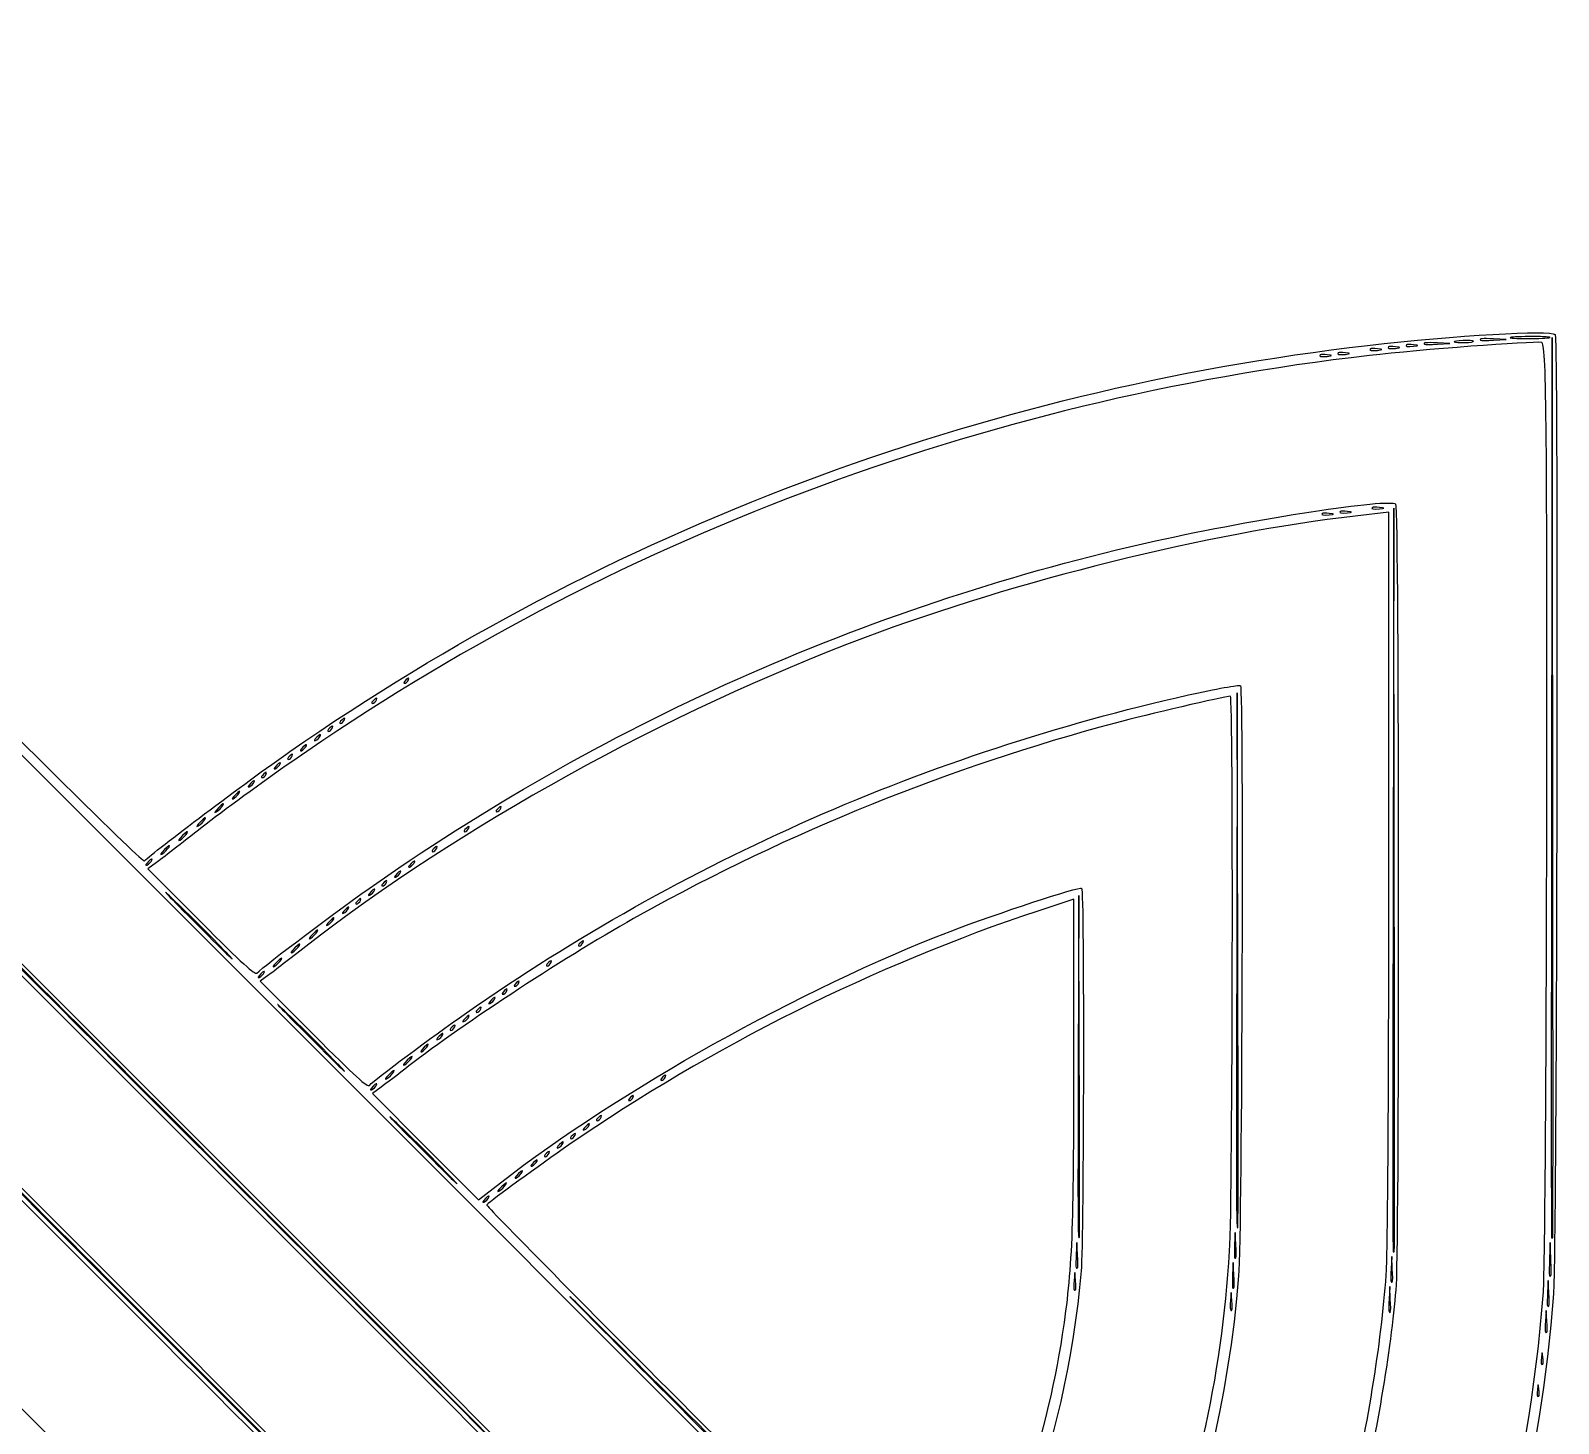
# Model space of a CAD drawing. Extents: x -1096.9 to -1063.6, y 947.9 to 977.9.
# Drawn here: x -1089.2 to -1080.65, y 970.01 to 977.8 of the extents above; entities that cross this region are included whole.
import ezdxf

# ---------------------------------------------------------------- set-up
doc = ezdxf.new("R2010")
doc.units = 0
doc.layers.add('Image', color=7, linetype='CONTINUOUS')

msp = doc.modelspace()

# ---------------------------------------------------------------- linework, layer by layer
at = {"layer": 'Image', "color": 7}
for points in [[(-1084.180876, 968.470951), (-1084.101607, 968.599372), (-1088.702685, 973.20046), (-1093.303762, 977.801549), (-1093.856477, 977.248355)], [(-1093.598376, 976.31659), (-1093.292544, 976.622653), (-1088.93573, 972.265854), (-1084.578942, 967.909056), (-1084.548647, 967.951749)], [(-1084.668635, 967.813496), (-1084.616777, 967.879523), (-1088.954647, 972.217406), (-1093.292544, 976.555292), (-1093.570304, 976.277297)], [(-1080.680941, 973.565995), (-1080.683852, 976.083754), (-1080.686762, 973.565995)], [(-1081.325757, 976.04657), (-1081.256278, 976.050089), (-1081.325757, 976.053608)], [(-1081.011379, 976.069025), (-1080.941926, 976.072544), (-1081.011379, 976.076063)], [(-1081.598225, 973.110094), (-1081.598225, 975.106452), (-1081.78682, 975.084783)], [(-1081.567904, 973.049521), (-1081.570814, 975.129402), (-1081.573725, 973.049521)], [(-1087.084652, 974.169502), (-1087.084916, 974.169502)], [(-1087.264304, 974.057226), (-1087.264568, 974.057226)], [(-1082.443648, 972.600428), (-1082.446559, 974.096469), (-1082.449469, 972.600428)], [(-1093.199199, 973.976496), (-1093.169036, 974.006656), (-1089.550251, 970.387876), (-1085.931492, 966.769096), (-1085.808857, 966.842954)], [(-1087.443929, 973.94495), (-1087.444194, 973.94495)], [(-1087.511292, 973.90004), (-1087.511557, 973.900042)], [(-1087.803234, 973.69888), (-1087.802995, 973.698885)], [(-1087.735844, 973.742867), (-1087.736109, 973.742867)], [(-1087.881815, 973.641806), (-1087.882079, 973.641806)], [(-1088.122797, 973.468412), (-1088.122691, 973.468406)], [(-1086.568185, 973.450939), (-1086.56845, 973.450939)], [(-1088.223842, 973.389793), (-1088.223736, 973.389815)], [(-1088.324939, 973.311225), (-1088.324807, 973.31122)], [(-1086.747837, 973.338663), (-1086.748102, 973.338663)], [(-1088.425983, 973.232607), (-1088.425851, 973.232628)], [(-1086.927463, 973.226381), (-1086.927727, 973.226381)], [(-1088.496706, 973.145977), (-1088.545337, 973.110407), (-1088.246834, 972.811891)], [(-1087.050997, 973.148718), (-1087.050759, 973.148724)], [(-1087.208159, 973.035524), (-1087.208424, 973.035524)], [(-1087.354103, 972.934477), (-1087.354368, 972.934477)], [(-1083.361144, 972.044736), (-1083.361144, 972.941637), (-1083.56228, 972.874814)], [(-1083.330611, 972.005385), (-1083.333521, 972.962486), (-1083.336432, 972.005385)], [(-1087.595139, 972.761051), (-1087.595006, 972.761072)], [(-1087.696183, 972.682483), (-1087.696051, 972.682478)], [(-1086.107863, 972.698691), (-1086.108127, 972.698694)], [(-1087.797227, 972.603865), (-1087.797095, 972.603886)], [(-1086.287489, 972.58641), (-1086.287753, 972.586413)], [(-1087.867025, 972.51729), (-1087.915629, 972.481672), (-1087.617099, 972.183156)], [(-1086.534504, 972.429237), (-1086.534768, 972.429237)], [(-1086.467114, 972.474153), (-1086.467379, 972.474153)], [(-1086.680448, 972.328195), (-1086.680712, 972.328195)], [(-1086.601893, 972.385282), (-1086.601655, 972.385258)], [(-1086.826418, 972.227135), (-1086.826683, 972.227135)], [(-1086.977416, 972.120854), (-1086.977654, 972.120846)], [(-1087.067454, 972.05374), (-1087.067321, 972.053735)], [(-1087.168498, 971.975122), (-1087.168366, 971.975143)], [(-1085.647541, 971.946441), (-1085.647805, 971.946441)], [(-1087.239301, 971.888648), (-1087.287799, 971.85294), (-1086.990672, 971.55581), (-1086.693545, 971.258678), (-1086.570408, 971.354476)], [(-1085.827166, 971.834181), (-1085.827431, 971.834184)], [(-1086.006792, 971.721908), (-1086.007057, 971.721908)], [(-1086.152763, 971.620847), (-1086.153027, 971.620847)], [(-1086.366123, 971.47584), (-1086.365885, 971.475819)], [(-1086.298733, 971.5198), (-1086.298998, 971.5198)], [(-1089.252198, 971.324816), (-1085.211825, 967.284462), (-1085.145811, 967.336325)], [(-1086.539742, 971.346379), (-1086.53961, 971.3464)], [(-1082.454205, 971.006792), (-1082.457645, 971.076258), (-1082.461084, 971.006792)], [(-1080.686762, 971.04541), (-1080.681206, 971.04541), (-1080.680941, 971.04541)], [(-1083.341194, 970.950653), (-1083.344634, 971.020119), (-1083.348074, 970.950653)], [(-1081.573725, 970.966811), (-1081.568169, 970.966811), (-1081.567904, 970.966811)], [(-1080.691657, 970.928031), (-1080.695096, 971.02013), (-1080.698536, 970.928031)], [(-1083.34093, 970.877675), (-1083.341194, 970.877675)], [(-1082.465424, 970.838377), (-1082.468863, 970.907843), (-1082.472303, 970.838377)], [(-1082.453941, 970.933812), (-1082.454205, 970.933812)], [(-1081.578461, 970.872061), (-1081.5819, 970.941527), (-1081.58534, 970.872061)], [(-1083.352042, 970.805055), (-1083.356011, 970.851706), (-1083.35998, 970.805055)], [(-1081.578196, 970.799081), (-1081.578461, 970.799081)], [(-1080.702716, 970.73734), (-1080.706156, 970.806807), (-1080.709596, 970.73734)], [(-1080.691921, 970.832598), (-1080.691657, 970.832598)], [(-1083.352307, 970.75453), (-1083.352042, 970.75453)], [(-1082.476298, 970.692779), (-1082.480267, 970.73943), (-1082.484235, 970.692779)], [(-1082.465159, 970.765399), (-1082.465424, 970.765399)], [(-1081.589679, 970.703648), (-1081.593119, 970.773112), (-1081.596558, 970.703648)], [(-1082.476562, 970.642257), (-1082.476298, 970.642257)], [(-1081.589415, 970.630668), (-1081.589679, 970.630668)], [(-1080.713802, 970.580299), (-1080.717507, 970.638394), (-1080.721211, 970.580299)]]:
    msp.add_lwpolyline(points, dxfattribs=at)
for points in [[(-1081.661857, 976.012171)], [(-1081.560813, 976.02339)], [(-1081.459769, 976.034616)], [(-1081.325757, 976.04657)], [(-1081.172087, 976.055698)], [(-1081.011379, 976.069025)], [(-1080.801565, 976.078153)], [(-1081.942554, 975.97849)], [(-1081.841483, 975.989716)], [(-1081.931309, 975.091511)], [(-1081.830265, 975.10274)], [(-1081.650639, 975.125196)], [(-1087.657025, 973.799948)], [(-1087.578444, 973.856085)], [(-1088.033077, 973.535531)], [(-1087.94894, 973.597862)], [(-1088.521815, 973.159955)], [(-1087.129366, 973.092619)], [(-1087.275284, 972.99158)], [(-1087.421255, 972.890517)], [(-1087.505419, 972.828192)], [(-1088.104779, 972.641835)], [(-1087.893086, 972.531213)], [(-1086.747599, 972.284229)], [(-1086.893596, 972.183153)], [(-1087.476023, 972.013092)], [(-1087.26433, 971.90247)], [(-1086.073943, 971.677947)], [(-1086.219914, 971.576892)], [(-1086.847294, 971.38435)], [(-1086.449996, 971.41352)], [(-1086.635627, 971.273727)], [(-1083.330611, 971.045432)], [(-1082.443648, 971.10155)], [(-1080.702716, 970.66436)], [(-1080.713802, 970.518546)], [(-1080.735657, 970.339478)], [(-1080.75812, 970.159837)], [(-1086.757203, 970.059261)]]:
    msp.add_lwpolyline(points, close=True, dxfattribs=at)
for points in [[(-1081.717261, 976.03932), (-1081.221141, 976.096283), (-1080.693562, 976.127151), (-1080.667156, 976.100762)], [(-1080.81281, 976.089372), (-1080.874087, 976.088842), (-1080.921712, 976.086011), (-1080.918616, 976.082916)], [(-1080.918616, 976.082916), (-1080.915441, 976.07982), (-1080.862869, 976.077677), (-1080.801565, 976.078153)], [(-1080.695758, 976.084609), (-1080.698933, 976.087705), (-1080.751506, 976.089848), (-1080.81281, 976.089372)], [(-1080.801565, 976.078153), (-1080.740287, 976.078682), (-1080.692662, 976.081513), (-1080.695758, 976.084609)], [(-1080.667156, 976.100762), (-1080.648636, 976.082268), (-1080.657631, 970.98889), (-1080.676681, 970.732297)], [(-1087.749682, 973.766534), (-1085.967052, 975.00775), (-1083.891739, 975.789649), (-1081.717261, 976.03932)], [(-1081.8808, 975.998209), (-1081.890061, 975.988975), (-1081.874979, 975.985695), (-1081.841483, 975.989716)], [(-1081.841483, 975.998209), (-1081.860798, 976.000591), (-1081.878472, 976.000591), (-1081.8808, 975.998209)], [(-1081.841483, 975.989716), (-1081.809733, 975.993553), (-1081.809733, 975.994346), (-1081.841483, 975.998209)], [(-1081.701148, 976.020665), (-1081.710409, 976.011431), (-1081.695327, 976.00815), (-1081.661857, 976.012171)], [(-1080.741981, 976.056526), (-1080.805639, 976.062823), (-1081.417832, 976.016235), (-1081.706255, 975.983155)], [(-1081.661857, 976.020665), (-1081.681172, 976.023046), (-1081.69882, 976.023046), (-1081.701148, 976.020665)], [(-1081.661857, 976.012171), (-1081.630081, 976.016008), (-1081.630081, 976.016802), (-1081.661857, 976.020665)], [(-1081.600104, 976.031856), (-1081.609364, 976.022623), (-1081.594283, 976.019342), (-1081.560813, 976.02339)], [(-1081.560813, 976.031856), (-1081.580128, 976.034238), (-1081.597775, 976.034238), (-1081.600104, 976.031856)], [(-1081.560813, 976.02339), (-1081.529037, 976.027226), (-1081.529037, 976.02802), (-1081.560813, 976.031856)], [(-1081.499059, 976.043109), (-1081.50832, 976.033875), (-1081.493239, 976.030594), (-1081.459769, 976.034616)], [(-1081.459769, 976.043109), (-1081.479083, 976.04549), (-1081.496731, 976.04549), (-1081.499059, 976.043109)], [(-1081.459769, 976.034616), (-1081.427992, 976.038453), (-1081.427992, 976.039246), (-1081.459769, 976.043109)], [(-1081.325757, 976.053608), (-1081.390501, 976.056889), (-1081.407408, 976.055195), (-1081.398729, 976.04657)], [(-1081.398729, 976.04657), (-1081.396084, 976.044718), (-1081.363963, 976.044718), (-1081.325757, 976.04657)], [(-1081.183306, 976.066916), (-1081.213256, 976.065858), (-1081.235217, 976.062683), (-1081.232121, 976.059614)], [(-1081.232121, 976.059614), (-1081.228946, 976.056518), (-1081.202012, 976.054772), (-1081.172087, 976.055698)], [(-1081.123245, 976.063001), (-1081.12642, 976.066096), (-1081.153355, 976.067842), (-1081.183306, 976.066916)], [(-1081.172087, 976.055698), (-1081.142136, 976.056756), (-1081.120176, 976.059931), (-1081.123245, 976.063001)], [(-1081.011379, 976.076063), (-1081.076123, 976.079344), (-1081.09303, 976.077651), (-1081.084351, 976.069025)], [(-1081.084351, 976.069025), (-1081.081706, 976.067173), (-1081.049585, 976.067173), (-1081.011379, 976.069025)], [(-1080.713961, 973.513534), (-1080.711315, 975.637789), (-1080.716872, 976.054036), (-1080.741981, 976.056526)], [(-1081.706255, 975.983155), (-1083.879833, 975.733854), (-1085.956892, 974.951298), (-1087.738702, 973.710371)], [(-1081.981845, 975.986957), (-1081.991105, 975.977723), (-1081.976024, 975.974442), (-1081.942554, 975.97849)], [(-1081.942554, 975.986957), (-1081.961869, 975.989338), (-1081.979516, 975.989338), (-1081.981845, 975.986957)], [(-1081.942554, 975.97849), (-1081.910777, 975.982326), (-1081.910777, 975.98312), (-1081.942554, 975.986957)], [(-1091.10227, 974.404322), (-1092.30078, 975.599686), (-1091.326108, 974.622432), (-1088.936338, 972.232649)], [(-1090.940186, 975.505513), (-1089.153111, 973.718432), (-1088.573594, 973.145292), (-1088.563752, 973.155153)], [(-1090.940504, 975.471744), (-1089.646797, 974.178051), (-1089.116255, 973.650122), (-1089.761494, 974.298568)], [(-1082.903283, 974.945887), (-1082.338926, 975.071358), (-1081.593621, 975.185648), (-1081.559887, 975.151889)], [(-1081.559887, 975.151889), (-1081.541631, 975.13366), (-1081.539779, 971.062418), (-1081.557241, 970.782309)], [(-1081.78682, 975.084783), (-1082.600255, 974.991401), (-1083.688936, 974.721687), (-1084.528803, 974.405494)], [(-1081.9706, 975.100005), (-1081.97986, 975.090771), (-1081.964779, 975.08749), (-1081.931309, 975.091511)], [(-1081.931309, 975.100005), (-1081.950624, 975.102386), (-1081.968271, 975.102386), (-1081.9706, 975.100005)], [(-1081.931309, 975.091511), (-1081.899533, 975.095348), (-1081.899533, 975.096142), (-1081.931309, 975.100005)], [(-1081.869555, 975.111207), (-1081.878816, 975.101973), (-1081.863735, 975.098692), (-1081.830265, 975.10274)], [(-1081.830265, 975.111207), (-1081.849579, 975.113588), (-1081.867227, 975.113588), (-1081.869555, 975.111207)], [(-1081.830265, 975.10274), (-1081.798488, 975.106577), (-1081.798488, 975.107371), (-1081.830265, 975.111207)], [(-1081.68993, 975.133662), (-1081.69919, 975.124428), (-1081.684109, 975.121147), (-1081.650639, 975.125196)], [(-1081.650639, 975.133662), (-1081.669954, 975.136043), (-1081.687601, 975.136043), (-1081.68993, 975.133662)], [(-1081.650639, 975.125196), (-1081.618863, 975.129032), (-1081.618863, 975.129826), (-1081.650639, 975.133662)], [(-1087.262875, 973.030971), (-1085.944721, 973.94989), (-1084.470463, 974.597447), (-1082.903283, 974.945887)], [(-1086.757203, 970.059261), (-1087.94849, 971.25368), (-1089.903761, 973.208959), (-1091.10227, 974.404322)], [(-1084.528803, 974.405494), (-1085.643916, 973.985685), (-1086.798029, 973.348312), (-1087.660703, 972.67586)], [(-1087.09841, 974.169502), (-1087.110845, 974.158151), (-1087.114814, 974.148865), (-1087.107141, 974.148865)], [(-1087.107141, 974.148865), (-1087.099733, 974.148865), (-1087.089679, 974.158151), (-1087.084652, 974.169502)], [(-1087.084916, 974.169502), (-1087.079625, 974.182043), (-1087.084916, 974.182043), (-1087.09841, 974.169502)], [(-1082.719741, 974.083809), (-1082.56615, 974.118414), (-1082.435288, 974.141649), (-1082.428938, 974.135442)], [(-1082.428938, 974.135442), (-1082.410946, 974.117794), (-1082.419942, 971.066114), (-1082.438727, 970.833376)], [(-1087.278062, 974.057226), (-1087.290497, 974.045875), (-1087.294466, 974.036589), (-1087.286793, 974.036589)], [(-1087.286793, 974.036589), (-1087.279385, 974.036589), (-1087.269331, 974.045875), (-1087.264304, 974.057226)], [(-1087.264568, 974.057226), (-1087.259277, 974.069767), (-1087.264568, 974.069767), (-1087.278062, 974.057226)], [(-1086.761701, 972.30456), (-1085.540729, 973.156158), (-1084.181538, 973.754469), (-1082.719741, 974.083809)], [(-1082.484394, 974.077014), (-1082.521886, 974.074051), (-1082.955908, 973.972649), (-1083.129713, 973.926244)], [(-1082.489157, 970.972632), (-1082.471959, 971.259525), (-1082.467725, 974.078329), (-1082.484394, 974.077014)], [(-1087.457688, 973.94495), (-1087.470123, 973.9336), (-1087.474092, 973.924313), (-1087.466419, 973.924313)], [(-1087.466419, 973.924313), (-1087.459011, 973.924313), (-1087.448956, 973.9336), (-1087.443929, 973.94495)], [(-1087.444194, 973.94495), (-1087.438902, 973.957491), (-1087.444194, 973.957491), (-1087.457688, 973.94495)], [(-1087.57847, 973.856061), (-1087.573972, 973.866882), (-1087.582703, 973.863125), (-1087.598049, 973.8477)], [(-1087.525051, 973.90004), (-1087.537486, 973.888689), (-1087.541455, 973.879402), (-1087.533782, 973.879402)], [(-1087.533782, 973.879402), (-1087.526374, 973.879402), (-1087.516319, 973.888689), (-1087.511292, 973.90004)], [(-1087.511557, 973.900042), (-1087.506265, 973.912584), (-1087.511557, 973.912584), (-1087.525051, 973.90004)], [(-1083.129713, 973.926244), (-1084.057633, 973.678457), (-1084.955444, 973.316157), (-1085.78822, 972.85343)], [(-1087.67663, 973.791563), (-1087.691976, 973.776112), (-1087.695945, 973.767248), (-1087.685097, 973.771878)], [(-1087.685097, 973.771878), (-1087.674249, 973.776482), (-1087.661549, 973.789103), (-1087.657025, 973.799948)], [(-1087.657051, 973.799924), (-1087.652553, 973.810746), (-1087.661285, 973.806988), (-1087.67663, 973.791563)], [(-1087.598049, 973.8477), (-1087.613395, 973.832248), (-1087.617364, 973.823385), (-1087.606516, 973.828015)], [(-1087.606516, 973.828015), (-1087.595668, 973.832619), (-1087.582968, 973.845239), (-1087.578444, 973.856085)], [(-1088.563752, 973.155153), (-1088.511047, 973.207839), (-1087.989236, 973.599738), (-1087.749682, 973.766534)], [(-1087.738702, 973.710371), (-1087.899886, 973.598113), (-1088.125443, 973.433206), (-1088.239928, 973.343909)], [(-1087.822839, 973.690524), (-1087.838185, 973.675072), (-1087.842154, 973.666209), (-1087.831306, 973.670813)], [(-1087.831306, 973.670813), (-1087.820458, 973.675416), (-1087.807758, 973.688037), (-1087.803234, 973.69888)], [(-1087.802995, 973.698885), (-1087.798498, 973.709733), (-1087.807229, 973.705949), (-1087.822839, 973.690524)], [(-1087.749603, 973.742867), (-1087.762038, 973.731516), (-1087.766007, 973.722229), (-1087.758334, 973.722229)], [(-1087.758334, 973.722229), (-1087.750925, 973.722229), (-1087.740871, 973.731516), (-1087.735844, 973.742867)], [(-1087.736109, 973.742867), (-1087.730817, 973.755408), (-1087.736109, 973.755408), (-1087.749603, 973.742867)], [(-1087.948966, 973.597838), (-1087.944468, 973.608659), (-1087.953199, 973.604902), (-1087.968545, 973.589477)], [(-1087.895573, 973.641806), (-1087.908009, 973.630456), (-1087.911977, 973.621169), (-1087.904304, 973.621169)], [(-1087.904304, 973.621169), (-1087.896896, 973.621169), (-1087.886842, 973.630456), (-1087.881815, 973.641806)], [(-1087.882079, 973.641806), (-1087.876788, 973.654348), (-1087.882079, 973.654348), (-1087.895573, 973.641806)], [(-1088.052365, 973.527295), (-1088.071151, 973.508986), (-1088.077765, 973.497733), (-1088.067182, 973.502265)], [(-1088.067182, 973.502265), (-1088.056599, 973.50679), (-1088.041253, 973.521765), (-1088.033077, 973.535531)], [(-1088.033051, 973.535523), (-1088.024849, 973.549282), (-1088.033051, 973.545577), (-1088.052365, 973.527295)], [(-1087.968545, 973.589477), (-1087.983891, 973.574025), (-1087.98786, 973.565162), (-1087.977012, 973.569792)], [(-1087.977012, 973.569792), (-1087.966164, 973.574396), (-1087.953464, 973.587043), (-1087.94894, 973.597862)], [(-1080.686762, 973.565995), (-1080.689408, 972.181227), (-1080.689408, 971.046964), (-1080.686762, 971.04541)], [(-1080.680941, 971.04541), (-1080.678295, 971.046998), (-1080.678295, 972.181227), (-1080.680941, 973.565995)], [(-1088.147562, 973.453907), (-1088.169258, 973.432291), (-1088.175714, 973.421141), (-1088.162114, 973.429116)], [(-1088.162114, 973.429116), (-1088.148356, 973.437106), (-1088.130788, 973.45478), (-1088.122797, 973.468412)], [(-1088.122691, 973.468406), (-1088.114754, 973.482032), (-1088.125866, 973.475497), (-1088.147562, 973.453907)], [(-1086.581943, 973.450939), (-1086.594379, 973.439588), (-1086.598347, 973.430301), (-1086.590675, 973.430301)], [(-1086.590675, 973.430301), (-1086.583266, 973.430301), (-1086.573212, 973.439588), (-1086.568185, 973.450939)], [(-1086.56845, 973.450939), (-1086.563158, 973.46348), (-1086.56845, 973.46348), (-1086.581943, 973.450939)], [(-1080.733011, 970.743529), (-1080.723751, 970.870023), (-1080.71502, 972.116526), (-1080.713961, 973.513534)], [(-1088.248607, 973.375289), (-1088.270302, 973.353673), (-1088.276758, 973.342526), (-1088.263159, 973.350498)], [(-1088.263159, 973.350498), (-1088.2494, 973.358488), (-1088.231832, 973.376162), (-1088.223842, 973.389793)], [(-1088.223736, 973.389815), (-1088.215798, 973.403441), (-1088.226911, 973.396905), (-1088.248607, 973.375289)], [(-1086.748102, 973.338663), (-1086.74281, 973.351204), (-1086.748102, 973.351204), (-1086.761595, 973.338663)], [(-1087.236231, 969.280767), (-1088.345127, 970.392829), (-1090.158951, 972.20664), (-1091.26692, 973.311458)], [(-1088.239928, 973.343909), (-1088.354414, 973.254613), (-1088.469957, 973.165543), (-1088.496706, 973.145977)], [(-1088.349677, 973.296721), (-1088.371373, 973.275105), (-1088.377829, 973.263955), (-1088.36423, 973.27193)], [(-1088.36423, 973.27193), (-1088.350471, 973.27992), (-1088.332903, 973.297594), (-1088.324939, 973.311225)], [(-1088.324807, 973.31122), (-1088.316869, 973.324846), (-1088.327982, 973.318311), (-1088.349677, 973.296721)], [(-1086.761595, 973.338663), (-1086.774031, 973.327312), (-1086.778, 973.318025), (-1086.770327, 973.318025)], [(-1086.770327, 973.318025), (-1086.762918, 973.318025), (-1086.752864, 973.327312), (-1086.747837, 973.338663)], [(-1088.450722, 973.218103), (-1088.472418, 973.196486), (-1088.478874, 973.185339), (-1088.465274, 973.193311)], [(-1088.465274, 973.193311), (-1088.451516, 973.201302), (-1088.433947, 973.218976), (-1088.425983, 973.232607)], [(-1088.425851, 973.232628), (-1088.417914, 973.246254), (-1088.429026, 973.239719), (-1088.450722, 973.218103)], [(-1086.941221, 973.226381), (-1086.953656, 973.215031), (-1086.957625, 973.205744), (-1086.949952, 973.205744)], [(-1086.949952, 973.205744), (-1086.942544, 973.205744), (-1086.93249, 973.215031), (-1086.927463, 973.226381)], [(-1086.927727, 973.226381), (-1086.922436, 973.238923), (-1086.927727, 973.238923), (-1086.941221, 973.226381)], [(-1088.541421, 973.151597), (-1088.556767, 973.136145), (-1088.560736, 973.127282), (-1088.549888, 973.131886)], [(-1088.549888, 973.131886), (-1088.53904, 973.136489), (-1088.52634, 973.14911), (-1088.521815, 973.159955)], [(-1088.521842, 973.159958), (-1088.517344, 973.170806), (-1088.526075, 973.167022), (-1088.541421, 973.151597)], [(-1087.157412, 973.064552), (-1087.146564, 973.069155), (-1087.133864, 973.081776), (-1087.129366, 973.092619)], [(-1087.129366, 973.092598), (-1087.124868, 973.103419), (-1087.1336, 973.099662), (-1087.148945, 973.084237)], [(-1087.070602, 973.140363), (-1087.085948, 973.124911), (-1087.089917, 973.116048), (-1087.079069, 973.120651)], [(-1087.079069, 973.120651), (-1087.068221, 973.125255), (-1087.055521, 973.137876), (-1087.050997, 973.148718)], [(-1087.050759, 973.148724), (-1087.046261, 973.159545), (-1087.054992, 973.155788), (-1087.070602, 973.140363)], [(-1081.61119, 970.869418), (-1081.603517, 971.003792), (-1081.597696, 972.012097), (-1081.598225, 973.110094)], [(-1088.407912, 972.944989), (-1088.495093, 973.028357), (-1088.429873, 972.96015), (-1088.263291, 972.793412)], [(-1087.934255, 972.527387), (-1087.888218, 972.573197), (-1087.477373, 972.881439), (-1087.262875, 973.030971)], [(-1087.221918, 973.035524), (-1087.234353, 973.024174), (-1087.238322, 973.014887), (-1087.230649, 973.014887)], [(-1087.230649, 973.014887), (-1087.22324, 973.014887), (-1087.213186, 973.024174), (-1087.208159, 973.035524)], [(-1087.208424, 973.035524), (-1087.203132, 973.048066), (-1087.208424, 973.048066), (-1087.221918, 973.035524)], [(-1087.148945, 973.084237), (-1087.164291, 973.068812), (-1087.16826, 973.059948), (-1087.157412, 973.064552)], [(-1084.052791, 972.760884), (-1083.791224, 972.861354), (-1083.328441, 973.013336), (-1083.317461, 973.002369)], [(-1081.573725, 973.049521), (-1081.576371, 971.905587), (-1081.576371, 970.968366), (-1081.573725, 970.966811)], [(-1081.567904, 970.966811), (-1081.565258, 970.968398), (-1081.565258, 971.905587), (-1081.567904, 973.049521)], [(-1088.104779, 972.641835), (-1088.184313, 972.725202), (-1088.320706, 972.861622), (-1088.407912, 972.944989)], [(-1087.367862, 972.934477), (-1087.380297, 972.923127), (-1087.384266, 972.91384), (-1087.376593, 972.91384)], [(-1087.376593, 972.91384), (-1087.369185, 972.91384), (-1087.35913, 972.923127), (-1087.354103, 972.934477)], [(-1087.354368, 972.934477), (-1087.349076, 972.947019), (-1087.354368, 972.947019), (-1087.367862, 972.934477)], [(-1087.29489, 972.983195), (-1087.310235, 972.967743), (-1087.314204, 972.95888), (-1087.303356, 972.96351)], [(-1087.303356, 972.96351), (-1087.292508, 972.968114), (-1087.279808, 972.980761), (-1087.275284, 972.99158)], [(-1087.27531, 972.991556), (-1087.270812, 973.002377), (-1087.279544, 972.99862), (-1087.29489, 972.983195)], [(-1083.317461, 973.002369), (-1083.302645, 972.987447), (-1083.30529, 971.037399), (-1083.320636, 970.861065)], [(-1087.505366, 972.828181), (-1087.497164, 972.841966), (-1087.505366, 972.838235), (-1087.52468, 972.819952)], [(-1087.44086, 972.882135), (-1087.456206, 972.866683), (-1087.460175, 972.85782), (-1087.449327, 972.86245)], [(-1087.449327, 972.86245), (-1087.438479, 972.867054), (-1087.425779, 972.879674), (-1087.421255, 972.890517)], [(-1087.421281, 972.890496), (-1087.416783, 972.901344), (-1087.425514, 972.89756), (-1087.44086, 972.882135)], [(-1085.78822, 972.85343), (-1086.178692, 972.636466), (-1086.781201, 972.243142), (-1087.083488, 972.007896)], [(-1083.56228, 972.874814), (-1084.477791, 972.570686), (-1085.390842, 972.115468), (-1086.187979, 971.565729)], [(-1088.263291, 972.793412), (-1088.096577, 972.626677), (-1088.025245, 972.558467), (-1088.104779, 972.641835)], [(-1088.246834, 972.811891), (-1088.015509, 972.580573), (-1087.945156, 972.516528), (-1087.934255, 972.527387)], [(-1087.634429, 972.721755), (-1087.620936, 972.729745), (-1087.603129, 972.74742), (-1087.595139, 972.761051)], [(-1087.595006, 972.761072), (-1087.587069, 972.774698), (-1087.598181, 972.768163), (-1087.619877, 972.746546)], [(-1087.52468, 972.819952), (-1087.543466, 972.801643), (-1087.55008, 972.790388), (-1087.539497, 972.794923)], [(-1087.539497, 972.794923), (-1087.528914, 972.799447), (-1087.513568, 972.814423), (-1087.505419, 972.828192)], [(-1086.570408, 971.354476), (-1085.906833, 971.870709), (-1084.886811, 972.440519), (-1084.052791, 972.760884)], [(-1087.660703, 972.67586), (-1087.747459, 972.608238), (-1087.840302, 972.53688), (-1087.867025, 972.51729)], [(-1087.720922, 972.667978), (-1087.742617, 972.646362), (-1087.749047, 972.635212), (-1087.735474, 972.643187)], [(-1087.735474, 972.643187), (-1087.72198, 972.651177), (-1087.704174, 972.668851), (-1087.696183, 972.682483)], [(-1087.696051, 972.682478), (-1087.688113, 972.696104), (-1087.699226, 972.689568), (-1087.720922, 972.667978)], [(-1087.619877, 972.746546), (-1087.641573, 972.72493), (-1087.648002, 972.71378), (-1087.634429, 972.721755)], [(-1086.121621, 972.698691), (-1086.134057, 972.687341), (-1086.138025, 972.678054), (-1086.130353, 972.678054)], [(-1086.130353, 972.678054), (-1086.122944, 972.678054), (-1086.11289, 972.687341), (-1086.107863, 972.698691)], [(-1086.108127, 972.698694), (-1086.102836, 972.711235), (-1086.108127, 972.711235), (-1086.121621, 972.698691)], [(-1087.821966, 972.58936), (-1087.843662, 972.567744), (-1087.850118, 972.556597), (-1087.836518, 972.564569)], [(-1087.836518, 972.564569), (-1087.82276, 972.572559), (-1087.805218, 972.590233), (-1087.797227, 972.603865)], [(-1087.797095, 972.603886), (-1087.789158, 972.617512), (-1087.80027, 972.610977), (-1087.821966, 972.58936)], [(-1086.301247, 972.58641), (-1086.313682, 972.575059), (-1086.317651, 972.565772), (-1086.309978, 972.565772)], [(-1086.309978, 972.565772), (-1086.30257, 972.565772), (-1086.292516, 972.575059), (-1086.287489, 972.58641)], [(-1086.287753, 972.586413), (-1086.282461, 972.598954), (-1086.287753, 972.598954), (-1086.301247, 972.58641)], [(-1082.449469, 972.600428), (-1082.452115, 971.209735), (-1082.452115, 971.093673), (-1082.443648, 971.10155)], [(-1082.443648, 971.10155), (-1082.441002, 971.103137), (-1082.441002, 971.777608), (-1082.443648, 972.600428)], [(-1087.912692, 972.522854), (-1087.928037, 972.507403), (-1087.932006, 972.498539), (-1087.921158, 972.503143)], [(-1087.921158, 972.503143), (-1087.91031, 972.507747), (-1087.89761, 972.520367), (-1087.893086, 972.531213)], [(-1087.893112, 972.531215), (-1087.888615, 972.542037), (-1087.897346, 972.53828), (-1087.912692, 972.522854)], [(-1086.548262, 972.429237), (-1086.560433, 972.417886), (-1086.564666, 972.408599), (-1086.556993, 972.408599)], [(-1086.556993, 972.408599), (-1086.549585, 972.408599), (-1086.539531, 972.417886), (-1086.534504, 972.429237)], [(-1086.534768, 972.429237), (-1086.529476, 972.441778), (-1086.534768, 972.441778), (-1086.548262, 972.429237)], [(-1086.480873, 972.474153), (-1086.493308, 972.462802), (-1086.497277, 972.453515), (-1086.489604, 972.453515)], [(-1086.489604, 972.453515), (-1086.482195, 972.453515), (-1086.472141, 972.462802), (-1086.467114, 972.474153)], [(-1086.467379, 972.474153), (-1086.462087, 972.486694), (-1086.467379, 972.486694), (-1086.480873, 972.474153)], [(-1087.779156, 972.316247), (-1087.866337, 972.399614), (-1087.801381, 972.331407), (-1087.634562, 972.164669)], [(-1086.694206, 972.328195), (-1086.706377, 972.316845), (-1086.71061, 972.307558), (-1086.702937, 972.307558)], [(-1086.702937, 972.307558), (-1086.695529, 972.307558), (-1086.685475, 972.316845), (-1086.680448, 972.328195)], [(-1086.680712, 972.328195), (-1086.675421, 972.340736), (-1086.680712, 972.340736), (-1086.694206, 972.328195)], [(-1086.621499, 972.376897), (-1086.636844, 972.361445), (-1086.640813, 972.352582), (-1086.629965, 972.357212)], [(-1086.629965, 972.357212), (-1086.619117, 972.361816), (-1086.606417, 972.374436), (-1086.601893, 972.385282)], [(-1086.601655, 972.385258), (-1086.597157, 972.396079), (-1086.605888, 972.392322), (-1086.621499, 972.376897)], [(-1087.476023, 972.013092), (-1087.555557, 972.096457), (-1087.691976, 972.232876), (-1087.779156, 972.316247)], [(-1087.304097, 971.899139), (-1087.264515, 971.938699), (-1086.961382, 972.165302), (-1086.761701, 972.30456)], [(-1086.826683, 972.227135), (-1086.821391, 972.239676), (-1086.826683, 972.239676), (-1086.840177, 972.227135)], [(-1086.767205, 972.275847), (-1086.78255, 972.260422), (-1086.786519, 972.251532), (-1086.775671, 972.256162)], [(-1086.775671, 972.256162), (-1086.764823, 972.260766), (-1086.752123, 972.273387), (-1086.747599, 972.284229)], [(-1086.747625, 972.284208), (-1086.743127, 972.295056), (-1086.751859, 972.291273), (-1086.767205, 972.275847)], [(-1088.936338, 972.232649), (-1086.546542, 969.842863), (-1085.565943, 968.864839), (-1086.757203, 970.059261)], [(-1087.634562, 972.164669), (-1087.467821, 971.997934), (-1087.39649, 971.929725), (-1087.476023, 972.013092)], [(-1087.617099, 972.183156), (-1087.380641, 971.946706), (-1087.31558, 971.887653), (-1087.304097, 971.899139)], [(-1086.913175, 972.174795), (-1086.928521, 972.159343), (-1086.93249, 972.15048), (-1086.921642, 972.155084)], [(-1086.921642, 972.155084), (-1086.910794, 972.159687), (-1086.898094, 972.172308), (-1086.893596, 972.183153)], [(-1086.893596, 972.183156), (-1086.889098, 972.193977), (-1086.897829, 972.19022), (-1086.913175, 972.174795)], [(-1086.840177, 972.227135), (-1086.852347, 972.215784), (-1086.856581, 972.206497), (-1086.848908, 972.206497)], [(-1086.848908, 972.206497), (-1086.8415, 972.206497), (-1086.831445, 972.215784), (-1086.826418, 972.227135)], [(-1087.067321, 972.053735), (-1087.059384, 972.067361), (-1087.070496, 972.060826), (-1087.092192, 972.039236)], [(-1086.996969, 972.112618), (-1087.015754, 972.094309), (-1087.022369, 972.083056), (-1087.011521, 972.087588)], [(-1087.011521, 972.087588), (-1087.000937, 972.092113), (-1086.985592, 972.107088), (-1086.977416, 972.120854)], [(-1086.977654, 972.120846), (-1086.969717, 972.134605), (-1086.977654, 972.130901), (-1086.996969, 972.112618)], [(-1087.083488, 972.007896), (-1087.142516, 971.961951), (-1087.212631, 971.908288), (-1087.239301, 971.888648)], [(-1087.168366, 971.975143), (-1087.160428, 971.988769), (-1087.171541, 971.982234), (-1087.193237, 971.960617)], [(-1087.092192, 972.039236), (-1087.113888, 972.017619), (-1087.120344, 972.00647), (-1087.106744, 972.014444)], [(-1087.106744, 972.014444), (-1087.092986, 972.022435), (-1087.075418, 972.040109), (-1087.067454, 972.05374)], [(-1083.424168, 970.504263), (-1083.368367, 970.874603), (-1083.360324, 971.071109), (-1083.361144, 972.044736)], [(-1083.336432, 972.005385), (-1083.339078, 971.1158), (-1083.339078, 971.037529), (-1083.330611, 971.045432)], [(-1083.330611, 971.045432), (-1083.327965, 971.047019), (-1083.327965, 971.478981), (-1083.330611, 972.005385)], [(-1087.283936, 971.894112), (-1087.299282, 971.87866), (-1087.30325, 971.869797), (-1087.292402, 971.8744)], [(-1087.292402, 971.8744), (-1087.281555, 971.879004), (-1087.268855, 971.891625), (-1087.26433, 971.90247)], [(-1087.264357, 971.902473), (-1087.259859, 971.913294), (-1087.26859, 971.909537), (-1087.283936, 971.894112)], [(-1087.193237, 971.960617), (-1087.214933, 971.939001), (-1087.221388, 971.927851), (-1087.207789, 971.935826)], [(-1087.207789, 971.935826), (-1087.19403, 971.943816), (-1087.176462, 971.961491), (-1087.168498, 971.975122)], [(-1085.661299, 971.946441), (-1085.673735, 971.93509), (-1085.677703, 971.925804), (-1085.67003, 971.925804)], [(-1085.67003, 971.925804), (-1085.662622, 971.925804), (-1085.652568, 971.93509), (-1085.647541, 971.946441)], [(-1085.647805, 971.946441), (-1085.642514, 971.958982), (-1085.647805, 971.958982), (-1085.661299, 971.946441)], [(-1085.840925, 971.834181), (-1085.85336, 971.82283), (-1085.857329, 971.813544), (-1085.849656, 971.813544)], [(-1085.849656, 971.813544), (-1085.842248, 971.813544), (-1085.832194, 971.82283), (-1085.827166, 971.834181)], [(-1085.827431, 971.834184), (-1085.822139, 971.846725), (-1085.827431, 971.846725), (-1085.840925, 971.834181)], [(-1087.150427, 971.687504), (-1087.237607, 971.770872), (-1087.172388, 971.702665), (-1087.005806, 971.535927)], [(-1086.02055, 971.721908), (-1086.032986, 971.710557), (-1086.036955, 971.70127), (-1086.029282, 971.70127)], [(-1086.029282, 971.70127), (-1086.021873, 971.70127), (-1086.011819, 971.710557), (-1086.006792, 971.721908)], [(-1086.007057, 971.721908), (-1086.001765, 971.734449), (-1086.007057, 971.734449), (-1086.02055, 971.721908)], [(-1086.847294, 971.38435), (-1086.926828, 971.467715), (-1087.06322, 971.604134), (-1087.150427, 971.687504)], [(-1086.093549, 971.669565), (-1086.108895, 971.65414), (-1086.112864, 971.64525), (-1086.102016, 971.64988)], [(-1086.102016, 971.64988), (-1086.091168, 971.654484), (-1086.078468, 971.667105), (-1086.073943, 971.677947)], [(-1086.07397, 971.677926), (-1086.069472, 971.688774), (-1086.078203, 971.68499), (-1086.093549, 971.669565)], [(-1086.187979, 971.565729), (-1086.349877, 971.454075), (-1086.618853, 971.257895), (-1086.647692, 971.230436)], [(-1086.23952, 971.568508), (-1086.254865, 971.553082), (-1086.258834, 971.544219), (-1086.247986, 971.548823)], [(-1086.247986, 971.548823), (-1086.237138, 971.553426), (-1086.224438, 971.566047), (-1086.219914, 971.576892)], [(-1086.21994, 971.576868), (-1086.215442, 971.58769), (-1086.224174, 971.583933), (-1086.23952, 971.568508)], [(-1086.166521, 971.620847), (-1086.178956, 971.609497), (-1086.182925, 971.60021), (-1086.175252, 971.60021)], [(-1086.175252, 971.60021), (-1086.167844, 971.60021), (-1086.15779, 971.609497), (-1086.152763, 971.620847)], [(-1086.153027, 971.620847), (-1086.147736, 971.633389), (-1086.153027, 971.633389), (-1086.166521, 971.620847)], [(-1087.005806, 971.535927), (-1086.839092, 971.369192), (-1086.76776, 971.300979), (-1086.847294, 971.38435)], [(-1086.385728, 971.467458), (-1086.401074, 971.452033), (-1086.405043, 971.443143), (-1086.394195, 971.447773)], [(-1086.394195, 971.447773), (-1086.383347, 971.452377), (-1086.370647, 971.464997), (-1086.366123, 971.47584)], [(-1086.365885, 971.475819), (-1086.361387, 971.486667), (-1086.370118, 971.482883), (-1086.385728, 971.467458)], [(-1086.312492, 971.5198), (-1086.324927, 971.50845), (-1086.328896, 971.499163), (-1086.321223, 971.499163)], [(-1086.321223, 971.499163), (-1086.313815, 971.499163), (-1086.30376, 971.50845), (-1086.298733, 971.5198)], [(-1086.298998, 971.5198), (-1086.293706, 971.532342), (-1086.298998, 971.532342), (-1086.312492, 971.5198)], [(-1086.469284, 971.405281), (-1086.488069, 971.386972), (-1086.494684, 971.375716), (-1086.4841, 971.380251)], [(-1086.4841, 971.380251), (-1086.473517, 971.384776), (-1086.458171, 971.399751), (-1086.449996, 971.41352)], [(-1086.449969, 971.413509), (-1086.442032, 971.427294), (-1086.449969, 971.423564), (-1086.469284, 971.405281)], [(-1086.564481, 971.331875), (-1086.586177, 971.310258), (-1086.592632, 971.299109), (-1086.579033, 971.307083)], [(-1086.579033, 971.307083), (-1086.565275, 971.315074), (-1086.547733, 971.332748), (-1086.539742, 971.346379)], [(-1086.53961, 971.3464), (-1086.531673, 971.360027), (-1086.542785, 971.353491), (-1086.564481, 971.331875)], [(-1085.248973, 967.241086), (-1085.245268, 967.244711), (-1087.053351, 969.058636), (-1089.26675, 971.272042)], [(-1089.250716, 971.289523), (-1087.033825, 969.072643), (-1086.12731, 968.168704), (-1087.236231, 969.280767)], [(-1086.655206, 971.265369), (-1086.670552, 971.249918), (-1086.674521, 971.241054), (-1086.663673, 971.245658)], [(-1086.663673, 971.245658), (-1086.652825, 971.250261), (-1086.640125, 971.262882), (-1086.635627, 971.273727)], [(-1086.635627, 971.27373), (-1086.631129, 971.284551), (-1086.639861, 971.280794), (-1086.655206, 971.265369)], [(-1086.647692, 971.230436), (-1086.652455, 971.225912), (-1086.07561, 970.641516), (-1085.365865, 969.931766)], [(-1084.065729, 967.164838), (-1083.108996, 968.256115), (-1082.574061, 969.548096), (-1082.489157, 970.972632)], [(-1082.461084, 971.006792), (-1082.464259, 970.942038), (-1082.46373, 970.925136), (-1082.453941, 970.933812)], [(-1082.454205, 970.933812), (-1082.451559, 970.935664), (-1082.451559, 970.968583), (-1082.454205, 971.006792)], [(-1086.028356, 970.565409), (-1086.386601, 970.920379), (-1086.096168, 970.627258), (-1085.382931, 969.914026)], [(-1083.348074, 970.950653), (-1083.351249, 970.885901), (-1083.350719, 970.869), (-1083.34093, 970.877675)], [(-1083.341194, 970.877675), (-1083.338549, 970.879527), (-1083.338549, 970.912447), (-1083.341194, 970.950653)], [(-1081.813596, 969.583725), (-1081.716573, 969.973695), (-1081.631404, 970.51464), (-1081.61119, 970.869418)], [(-1081.58534, 970.872061), (-1081.588515, 970.807307), (-1081.587986, 970.790408), (-1081.578196, 970.799081)], [(-1081.578461, 970.799081), (-1081.575815, 970.800933), (-1081.575815, 970.833855), (-1081.578461, 970.872061)], [(-1080.698536, 970.928031), (-1080.701711, 970.84238), (-1080.701182, 970.824102), (-1080.691921, 970.832598)], [(-1080.691657, 970.832598), (-1080.689011, 970.83445), (-1080.689011, 970.877376), (-1080.691657, 970.928031)], [(-1083.320636, 970.861065), (-1083.405885, 969.872166), (-1083.760321, 968.938563), (-1084.364894, 968.110406)], [(-1082.438727, 970.833376), (-1082.550408, 969.451777), (-1083.086956, 968.199264), (-1084.020909, 967.140063)], [(-1083.35998, 970.805055), (-1083.363684, 970.761216), (-1083.35998, 970.745548), (-1083.352307, 970.75453)], [(-1083.352042, 970.75453), (-1083.349396, 970.756647), (-1083.349396, 970.779401), (-1083.352042, 970.805055)], [(-1082.472303, 970.838377), (-1082.475478, 970.773625), (-1082.474949, 970.756724), (-1082.465159, 970.765399)], [(-1082.465424, 970.765399), (-1082.462778, 970.767251), (-1082.462778, 970.800171), (-1082.465424, 970.838377)], [(-1081.557241, 970.782309), (-1081.576291, 970.488801), (-1081.669319, 969.924569), (-1081.756949, 969.572507)], [(-1081.596558, 970.703648), (-1081.599733, 970.638894), (-1081.599204, 970.621992), (-1081.589415, 970.630668)], [(-1081.589679, 970.630668), (-1081.587033, 970.63252), (-1081.587033, 970.66544), (-1081.589679, 970.703648)], [(-1081.584308, 967.687613), (-1081.097925, 968.637004), (-1080.813286, 969.658758), (-1080.733011, 970.743529)], [(-1080.676681, 970.732297), (-1080.745764, 969.79853), (-1080.97865, 968.867284), (-1081.34822, 968.046813)], [(-1080.709596, 970.73734), (-1080.712771, 970.672589), (-1080.712241, 970.655687), (-1080.702716, 970.66436)], [(-1080.702716, 970.66436), (-1080.700071, 970.666212), (-1080.700071, 970.699134), (-1080.702716, 970.73734)], [(-1082.484235, 970.692779), (-1082.48794, 970.64894), (-1082.484235, 970.633272), (-1082.476562, 970.642257)], [(-1082.476298, 970.642257), (-1082.473652, 970.644374), (-1082.473652, 970.667128), (-1082.476298, 970.692779)], [(-1084.731553, 969.268628), (-1085.086545, 969.626887), (-1085.670083, 970.210438), (-1086.028356, 970.565409)], [(-1080.721211, 970.580299), (-1080.72465, 970.525999), (-1080.723857, 970.50974), (-1080.713802, 970.518546)], [(-1080.713802, 970.518546), (-1080.711157, 970.520662), (-1080.711157, 970.548346), (-1080.713802, 970.580299)], [(-1084.021412, 968.738125), (-1083.744023, 969.228541), (-1083.513782, 969.909406), (-1083.424168, 970.504263)], [(-1080.744124, 970.378774), (-1080.748092, 970.345405), (-1080.744124, 970.330236), (-1080.735657, 970.339478)], [(-1080.735657, 970.378774), (-1080.739626, 970.410548), (-1080.740155, 970.410548), (-1080.744124, 970.378774)], [(-1080.735657, 970.339478), (-1080.733011, 970.34186), (-1080.733011, 970.359481), (-1080.735657, 970.378774)], [(-1080.766587, 970.199133), (-1080.770556, 970.165764), (-1080.766587, 970.150595), (-1080.75812, 970.159837)], [(-1080.75812, 970.199133), (-1080.762089, 970.230907), (-1080.762883, 970.230907), (-1080.766587, 970.199133)], [(-1080.75812, 970.159837), (-1080.755474, 970.162218), (-1080.755474, 970.179839), (-1080.75812, 970.199133)]]:
    msp.add_open_spline(points, degree=3, dxfattribs=at)

doc.saveas('drawing.dxf')
